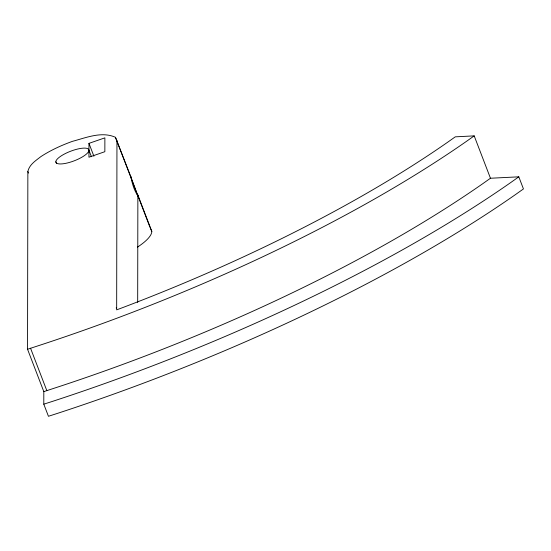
<?xml version="1.0" encoding="UTF-8"?>
<svg xmlns="http://www.w3.org/2000/svg" width="551" height="551" viewBox="0 0 551 551"><rect width="100%" height="100%" fill="white"/><g stroke="black" fill="none" stroke-linecap="round" stroke-linejoin="round"><path stroke-width="0.83" d="M43.811 391.623L54.397 388.152A575.885 167.408 -21 0 0 482.807 183.662L490.459 178.242L518.801 176.83L523.45 188.938L515.281 194.723A616.541 179.227 -21 0 1 56.622 413.649L48.44 416.28L43.791 404.172L43.811 391.623L27.55 349.265L27.86 171.492C29.306 164.591 35.767 160.637 40.926 156.58C50.74 150.189 61.437 145.319 72.436 141.345C86.059 137.736 101.708 131.083 115.448 137.302L131.069 177.332C132.15 183.641 134.148 190.191 137.695 195.577L130.683 176.499L131.069 177.332M88.966 143.37L88.945 157.214L104.855 151.697L104.876 137.853L88.966 143.37L93.904 156.222M116.957 140.581L116.667 309.855L120.628 308.381A548.782 159.528 -21 0 0 447.997 141.993L455.271 136.841L474.197 135.877L490.459 178.242M137.681 302.458L137.867 195.047A47.427 13.789 -21 0 1 137.695 196.383M474.197 135.877L466.545 141.297A575.885 167.408 -21 0 1 38.136 345.787L27.55 349.265M518.801 176.83L510.632 182.622A616.541 179.227 -21 0 1 51.973 401.548L43.791 404.172M116.171 307.94L116.667 307.754M150.292 228.086L151.807 231.358A47.427 13.789 -21 0 1 137.454 247.124M137.695 194.599L151.807 231.358M115.448 137.302L149.989 227.281M88.959 150.292A17.618 5.117 -21 0 1 64.13 163.626A17.618 5.117 -21 0 1 64.143 154.177A17.618 5.117 -21 0 1 88.959 150.292L91.411 156.691M55.865 161.774L56.477 163.378M27.86 171.492L28.473 173.09M30.546 348.225L46.807 390.59"/></g></svg>
